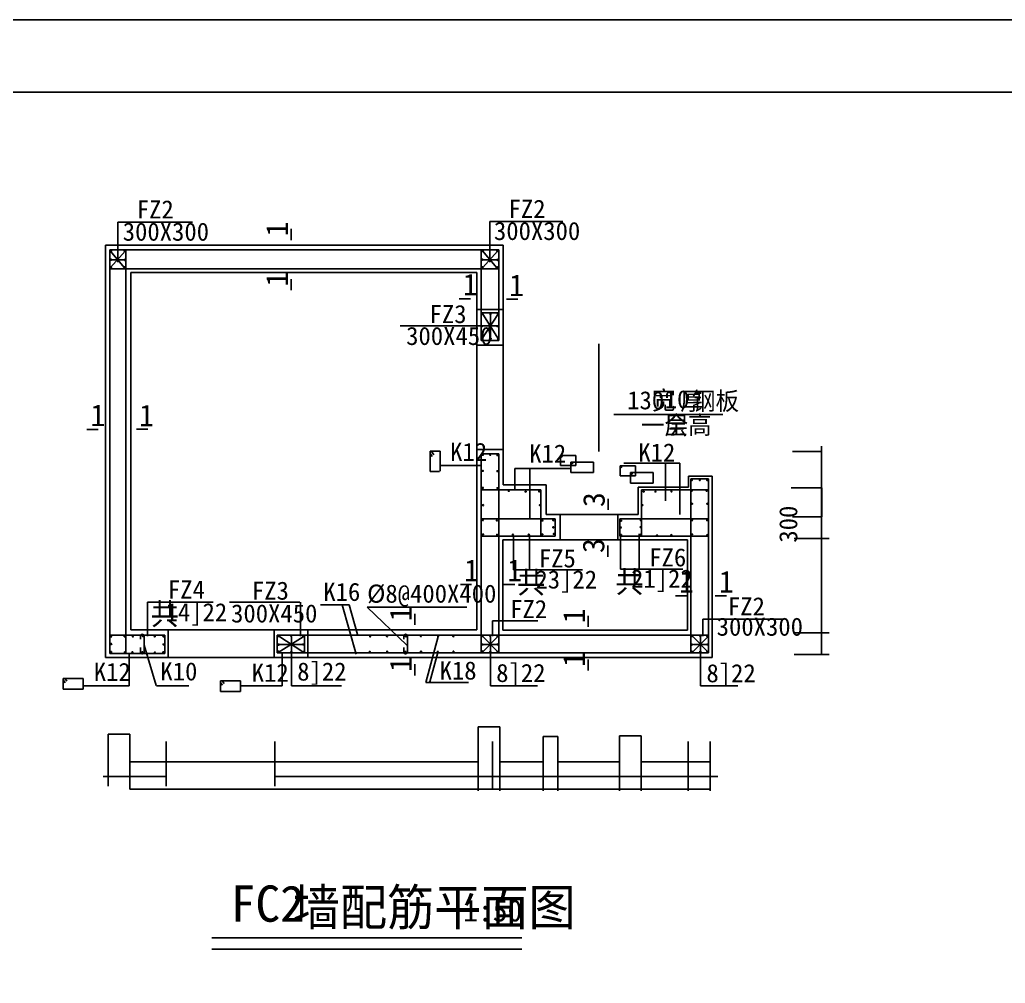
# Model space of a CAD drawing. Header units: metres. Extents: x 19583 to 79318, y 151850 to 193850.
# Drawn here: x 47227 to 60819, y 180568 to 193850 of the extents above; entities that cross this region are included whole.
import ezdxf

# ---------------------------------------------------------------- set-up
doc = ezdxf.new("R2010")
doc.units = ezdxf.units.M
for name, color, linetype in [('3', 2, 'Continuous'), ('6', 6, 'Continuous'), ('PDIM', 3, 'Continuous'), ('STEEL', 6, 'Continuous')]:
    doc.layers.add(name, color=color, linetype=linetype)
doc.dimstyles.get("Standard").update_dxf_attribs({"dimtxt": 2.5, "dimasz": 2.5, "dimexe": 1.25, "dimexo": 0.625, "dimtad": 1, "dimcen": 2.5, "dimazin": 3, "dimtfac": 1, "dimtmove": 0, "dimatfit": 3})

# ---------------------------------------------------------------- blocks, each defined once
blk = doc.blocks.new('*D10')
for p, q in [((55212.68, 189384.06), (55212.68, 188641.36)), ((55212.43, 188641.36), (55212.18, 188641.36)), ((55212.68, 187898.66), (55212.68, 188641.36)), ((55212.68, 188641.36), (55212.68, 188641.36)), ((55212.93, 188641.36), (55213.18, 188641.36))]:
    blk.add_line(p, q)
at = {"layer": 'Defpoints'}
for p in [(55212.68, 189384.06), (55212.68, 188641.36), (55212.68, 187898.66)]:
    blk.add_point(p, dxfattribs=at)
at = {"layer": 'PDIM', "insert": (55212.68, 188642.485), "char_height": 1, "attachment_point": 5}
blk.add_mtext('1500', dxfattribs=at)
blk = doc.blocks.new('*D11')
for p, q in [((53747.29, 183900.15), (53747.29, 183242.15)), ((56747.29, 183900.15), (56747.29, 183242.15)), ((55245.29, 183242.15), (53747.04, 183242.15)), ((56747.54, 183242.15), (55249.29, 183242.15))]:
    blk.add_line(p, q)
at = {"layer": 'Defpoints'}
for p in [(53747.29, 183900.15), (56747.29, 183900.15), (56747.29, 183242.15)]:
    blk.add_point(p, dxfattribs=at)
at = {"layer": 'PDIM', "insert": (55247.29, 183242.15), "char_height": 1, "attachment_point": 5}
blk.add_mtext('3000', dxfattribs=at)
blk = doc.blocks.new('*D12')
for p, q in [((54647.29, 183417.05), (54647.29, 183622.05)), ((54647.54, 183622.05), (55070.79, 183622.05)), ((55073.79, 183622.05), (55497.04, 183622.05)), ((55497.29, 183417.05), (55497.29, 183622.05))]:
    blk.add_line(p, q)
at = {"layer": 'Defpoints'}
for p in [(54647.29, 183622.05), (54647.29, 183417.05), (55497.29, 183417.05)]:
    blk.add_point(p, dxfattribs=at)
at = {"layer": 'PDIM', "insert": (55072.29, 183622.05), "char_height": 1, "attachment_point": 5}
blk.add_mtext('850', dxfattribs=at)
blk = doc.blocks.new('*D14')
for p, q in [((48447.29, 183417.05), (48447.29, 184001.7)), ((48447.54, 184001.7), (48595.79, 184001.7)), ((48598.79, 184001.7), (48747.04, 184001.7)), ((48747.29, 183417.05), (48747.29, 184001.7))]:
    blk.add_line(p, q)
at = {"layer": 'Defpoints'}
for p in [(48447.29, 184001.7), (48447.29, 183417.05), (48747.29, 183417.05)]:
    blk.add_point(p, dxfattribs=at)
at = {"layer": 'PDIM', "insert": (48597.29, 184001.7), "char_height": 1, "attachment_point": 5}
blk.add_mtext('300', dxfattribs=at)
blk = doc.blocks.new('*D19')
for p, q in [((50747.29, 183417.05), (50747.29, 183622.05)), ((50747.54, 183622.05), (52145.29, 183622.05)), ((52149.29, 183622.05), (53547.04, 183622.05)), ((53547.29, 183417.05), (53547.29, 183622.05))]:
    blk.add_line(p, q)
at = {"layer": 'Defpoints'}
for p in [(50747.29, 183622.05), (50747.29, 183417.05), (53547.29, 183417.05)]:
    blk.add_point(p, dxfattribs=at)
at = {"layer": 'PDIM', "insert": (52147.29, 183622.05), "char_height": 1, "attachment_point": 5}
blk.add_mtext('2800', dxfattribs=at)
blk = doc.blocks.new('*D20')
for p, q in [((48747.29, 183900.15), (48747.29, 183242.15)), ((53747.29, 183900.15), (53747.29, 183242.15)), ((51245.29, 183242.15), (48747.04, 183242.15)), ((53747.54, 183242.15), (51249.29, 183242.15))]:
    blk.add_line(p, q)
at = {"layer": 'Defpoints'}
for p in [(48747.29, 183900.15), (53747.29, 183900.15), (53747.29, 183242.15)]:
    blk.add_point(p, dxfattribs=at)
at = {"layer": 'PDIM', "insert": (51247.29, 183242.15), "char_height": 1, "attachment_point": 5}
blk.add_mtext('5000', dxfattribs=at)
blk = doc.blocks.new('*D23')
for p, q in [((49247.29, 183417.05), (49247.29, 183622.05)), ((49247.54, 183622.05), (49995.29, 183622.05)), ((49999.29, 183622.05), (50747.04, 183622.05)), ((50747.29, 183417.05), (50747.29, 183622.05))]:
    blk.add_line(p, q)
at = {"layer": 'Defpoints'}
for p in [(49247.29, 183622.05), (49247.29, 183417.05), (50747.29, 183417.05)]:
    blk.add_point(p, dxfattribs=at)
at = {"layer": 'PDIM', "insert": (49997.29, 183622.05), "char_height": 1, "attachment_point": 5}
blk.add_mtext('1500', dxfattribs=at)
blk = doc.blocks.new('*D24')
for p, q in [((48747.29, 183417.05), (48747.29, 183622.05)), ((48747.54, 183622.05), (48995.79, 183622.05)), ((48998.79, 183622.05), (49247.04, 183622.05)), ((49247.29, 183417.05), (49247.29, 183622.05))]:
    blk.add_line(p, q)
at = {"layer": 'Defpoints'}
for p in [(48747.29, 183622.05), (48747.29, 183417.05), (49247.29, 183417.05)]:
    blk.add_point(p, dxfattribs=at)
at = {"layer": 'PDIM', "insert": (48997.29, 183622.05), "char_height": 1, "attachment_point": 5}
blk.add_mtext('500', dxfattribs=at)
blk = doc.blocks.new('*D25')
for p, q in [((53547.29, 183417.05), (53547.29, 184104.2)), ((53547.54, 184104.2), (53695.79, 184104.2)), ((53698.79, 184104.2), (53847.04, 184104.2)), ((53847.29, 183417.05), (53847.29, 184104.2))]:
    blk.add_line(p, q)
at = {"layer": 'Defpoints'}
for p in [(53547.29, 184104.2), (53547.29, 183417.05), (53847.29, 183417.05)]:
    blk.add_point(p, dxfattribs=at)
at = {"layer": 'PDIM', "insert": (53697.29, 184104.2), "char_height": 1, "attachment_point": 5}
blk.add_mtext('300', dxfattribs=at)
blk = doc.blocks.new('*D26')
for p, q in [((54447.29, 183417.05), (54447.29, 183970.6)), ((54447.54, 183970.6), (54545.79, 183970.6)), ((54548.79, 183970.6), (54647.04, 183970.6)), ((54647.29, 183417.05), (54647.29, 183970.6))]:
    blk.add_line(p, q)
at = {"layer": 'Defpoints'}
for p in [(54447.29, 183970.6), (54447.29, 183417.05), (54647.29, 183417.05)]:
    blk.add_point(p, dxfattribs=at)
at = {"layer": 'PDIM', "insert": (54547.29, 183970.6), "char_height": 1, "attachment_point": 5}
blk.add_mtext('200', dxfattribs=at)
blk = doc.blocks.new('*D27')
for p, q in [((53847.29, 183417.05), (53847.29, 183622.05)), ((53847.54, 183622.05), (54145.79, 183622.05)), ((54148.79, 183622.05), (54447.04, 183622.05)), ((54447.29, 183417.05), (54447.29, 183622.05))]:
    blk.add_line(p, q)
at = {"layer": 'Defpoints'}
for p in [(53847.29, 183622.05), (53847.29, 183417.05), (54447.29, 183417.05)]:
    blk.add_point(p, dxfattribs=at)
at = {"layer": 'PDIM', "insert": (54147.29, 183622.05), "char_height": 1, "attachment_point": 5}
blk.add_mtext('600', dxfattribs=at)
blk = doc.blocks.new('*D29')
for p, q in [((58284.7, 187899.11), (58284.7, 187676.8)), ((58284.45, 187676.8), (58284.2, 187676.8)), ((58284.7, 187399.11), (58284.7, 187676.8)), ((58284.7, 187676.8), (58284.7, 187676.8)), ((58284.95, 187676.8), (58285.2, 187676.8))]:
    blk.add_line(p, q)
at = {"layer": 'Defpoints'}
for p in [(58284.7, 187899.11), (58284.7, 187676.8), (58284.7, 187399.11)]:
    blk.add_point(p, dxfattribs=at)
at = {"layer": 'PDIM', "insert": (58284.7, 187677.925), "char_height": 1, "attachment_point": 5}
blk.add_mtext('0', dxfattribs=at)
blk = doc.blocks.new('*D32')
for p, q in [((55497.29, 183417.05), (55497.29, 183980.1)), ((55497.54, 183980.1), (55645.79, 183980.1)), ((55648.79, 183980.1), (55797.04, 183980.1)), ((55797.29, 183417.05), (55797.29, 183980.1))]:
    blk.add_line(p, q)
at = {"layer": 'Defpoints'}
for p in [(55497.29, 183980.1), (55497.29, 183417.05), (55797.29, 183417.05)]:
    blk.add_point(p, dxfattribs=at)
at = {"layer": 'PDIM', "insert": (55647.29, 183980.1), "char_height": 1, "attachment_point": 5}
blk.add_mtext('300', dxfattribs=at)
blk = doc.blocks.new('*D33')
for p, q in [((55797.29, 183417.05), (55797.29, 183622.05)), ((55797.54, 183622.05), (56120.79, 183622.05)), ((56123.79, 183622.05), (56447.04, 183622.05)), ((56447.29, 183417.05), (56447.29, 183622.05))]:
    blk.add_line(p, q)
at = {"layer": 'Defpoints'}
for p in [(55797.29, 183622.05), (55797.29, 183417.05), (56447.29, 183417.05)]:
    blk.add_point(p, dxfattribs=at)
at = {"layer": 'PDIM', "insert": (56122.29, 183622.05), "char_height": 1, "attachment_point": 5}
blk.add_mtext('650', dxfattribs=at)
blk = doc.blocks.new('*D34')
for p, q in [((56447.29, 183417.05), (56447.29, 183622.05)), ((56447.54, 183622.05), (56595.79, 183622.05)), ((56598.79, 183622.05), (56747.04, 183622.05)), ((56747.29, 183417.05), (56747.29, 183622.05))]:
    blk.add_line(p, q)
at = {"layer": 'Defpoints'}
for p in [(56447.29, 183622.05), (56447.29, 183417.05), (56747.29, 183417.05)]:
    blk.add_point(p, dxfattribs=at)
at = {"layer": 'PDIM', "insert": (56597.29, 183622.05), "char_height": 1, "attachment_point": 5}
blk.add_mtext('300', dxfattribs=at)
blk = doc.blocks.new('*D35')
for p, q in [((58287.5, 187399.11), (58287.5, 187199.11)), ((58287.25, 187199.11), (58287, 187199.11)), ((58287.5, 186999.11), (58287.5, 187199.11)), ((58287.5, 187199.11), (58287.5, 187199.11)), ((58287.75, 187199.11), (58288, 187199.11))]:
    blk.add_line(p, q)
at = {"layer": 'Defpoints'}
for p in [(58287.5, 187399.11), (58287.5, 187199.11), (58287.5, 186999.11)]:
    blk.add_point(p, dxfattribs=at)
at = {"layer": 'PDIM', "insert": (58287.5, 187200.235), "char_height": 1, "attachment_point": 5}
blk.add_mtext('0', dxfattribs=at)
blk = doc.blocks.new('*D36')
for p, q in [((58283.91, 185399.11), (58283.91, 185099.11)), ((58283.66, 185099.11), (58283.41, 185099.11)), ((58283.91, 185099.11), (58283.91, 185099.11)), ((58283.91, 185099.11), (58283.91, 185099.11)), ((58284.16, 185099.11), (58284.41, 185099.11))]:
    blk.add_line(p, q)
at = {"layer": 'Defpoints'}
for p in [(58283.91, 185399.11), (58283.91, 185099.11), (58283.91, 185099.11)]:
    blk.add_point(p, dxfattribs=at)
at = {"layer": 'PDIM', "insert": (58283.91, 185100.235), "char_height": 1, "attachment_point": 5}
blk.add_mtext('0', dxfattribs=at)
blk = doc.blocks.new('*D37')
for p, q in [((58283.91, 186699.11), (58283.91, 186049.11)), ((58283.66, 186049.11), (58283.41, 186049.11)), ((58283.91, 185399.11), (58283.91, 186049.11)), ((58283.91, 186049.11), (58283.91, 186049.11)), ((58284.16, 186049.11), (58284.41, 186049.11))]:
    blk.add_line(p, q)
at = {"layer": 'Defpoints'}
for p in [(58283.91, 186699.11), (58283.91, 186049.11), (58283.91, 185399.11)]:
    blk.add_point(p, dxfattribs=at)
at = {"layer": 'PDIM', "insert": (58283.91, 186050.235), "char_height": 1, "attachment_point": 5}
blk.add_mtext('0', dxfattribs=at)

msp = doc.modelspace()

# ---------------------------------------------------------------- linework, layer by layer
for p, q in [((48408.74, 190744.09), (48408.74, 185058.36)), ((53892.94, 190744.09), (48408.74, 190744.09)), ((53892.94, 187439.41), (53892.94, 190744.09)), ((48468.74, 190678.9), (48468.74, 185115.16)), ((48692.54, 185106.86), (48692.54, 190678.9)), ((53592.74, 190678.9), (53592.74, 189428.3)), ((53832.74, 189428.3), (53832.74, 190678.9)), ((48759.04, 185438.86), (48759.04, 190363.59)), ((48759.04, 190363.59), (53532.44, 190363.59)), ((53532.44, 190363.59), (53532.44, 185438.86)), ((53592.74, 187866.19), (53592.74, 185122.26)), ((53832.74, 185122.26), (53832.74, 187866.19)), ((54485.66, 187439.41), (53892.94, 187439.41)), ((56724.41, 185122.26), (56724.41, 187520.19)), ((54415.36, 187369.11), (53592.74, 187369.11)), ((54485.66, 187029.31), (55753.93, 187029.31)), ((54680.23, 187029.31), (54680.23, 186679.01)), ((53592.74, 186969.11), (54609.93, 186969.11)), ((55505.26, 186969.11), (56724.41, 186969.11)), ((58283.91, 186799.11), (58283.91, 186619.11)), ((54609.93, 186729.11), (53592.74, 186729.11)), ((56435.75, 186679.01), (53891.94, 186679.01)), ((53891.94, 185433.86), (53891.94, 186679.01)), ((56724.41, 186729.11), (55505.26, 186729.11)), ((53532.44, 185438.86), (48759.04, 185438.86)), ((49273.28, 185438.86), (49273.28, 185058.36)), ((56435.75, 185433.86), (53891.94, 185433.86)), ((48408.74, 185058.36), (56777.84, 185058.36)), ((53547.29, 183219.55), (53547.29, 183900.15)), ((53847.29, 183219.55), (53847.29, 183900.15)), ((54447.29, 183219.55), (54447.29, 183900.15)), ((54647.29, 183219.55), (54647.29, 183900.15)), ((55497.29, 183219.55), (55497.29, 183900.15)), ((55797.29, 183219.55), (55797.29, 183900.15)), ((56447.29, 183219.55), (56447.29, 183900.15)), ((56747.29, 183219.55), (56747.29, 183900.15)), ((53547.29, 183417.05), (56856.39, 183417.05)), ((49878.62, 181193.15), (54151.61, 181193.15)), ((49878.62, 181036.34), (54151.61, 181036.34))]:
    msp.add_line(p, q)
for points in [[(19582.8, 151849.5), (19582.8, 193849.5), (78982.8, 193849.5), (78982.8, 151849.5)], [(22082.8, 152849.5), (77982.8, 152849.5), (77982.8, 192849.5), (22082.8, 192849.5)]]:
    msp.add_lwpolyline(points, close=True)
for points in [[(48489.47, 190668.71, 1), (48483.48, 190654.95, 1)], [(48678.94, 190667.95, 1), (48672.96, 190654.19, 1)], [(53613.77, 190668.71, 1), (53607.78, 190654.95, 1)], [(53817.64, 190667.95, 1), (53811.66, 190654.19, 1)], [(48486.87, 190444.18, 1), (48480.89, 190430.43, 1)], [(48489.47, 190550.1, 1), (48483.48, 190536.35, 1)], [(48678.55, 190442.52, 1), (48672.57, 190428.77, 1)], [(48680.15, 190546.75, 1), (48674.16, 190532.99, 1)], [(53611.17, 190444.18, 1), (53605.19, 190430.43, 1)], [(53613.77, 190550.1, 1), (53607.78, 190536.35, 1)], [(53817.25, 190442.52, 1), (53811.27, 190428.77, 1)], [(53818.85, 190546.75, 1), (53812.86, 190532.99, 1)], [(53605.51, 189800.24, 1), (53605.51, 189785.24, 1)], [(53718.87, 189798.81, 1), (53718.87, 189783.81, 1)], [(53820.9, 189799.92, 1), (53820.9, 189784.92, 1)], [(53604.42, 189634.16, 1), (53604.42, 189619.16, 1)], [(53814.77, 189632.87, 1), (53814.77, 189617.87, 1)], [(53599.78, 189454.2, 1), (53599.78, 189439.2, 1)], [(53721.85, 189461.31, 1), (53721.85, 189446.31, 1)], [(53824.48, 189458.29, 1), (53824.48, 189443.29, 1)], [(53620.76, 187851.26, 1), (53605.76, 187851.26, 1)], [(53723.71, 187851.26, 1), (53708.71, 187851.26, 1)], [(53823.2, 187847.35, 1), (53808.2, 187847.35, 1)], [(53620.76, 187630.44, 1), (53605.76, 187630.44, 1)], [(53823.2, 187626.53, 1), (53808.2, 187626.53, 1)], [(56502.62, 187503.31, 1), (56487.62, 187503.31, 1)], [(56612.86, 187504.52, 1), (56597.86, 187504.52, 1)], [(56715.99, 187503.03, 1), (56700.99, 187503.03, 1)], [(53620.76, 187397.52, 1), (53605.76, 187397.52, 1)], [(53823.2, 187393.61, 1), (53808.2, 187393.61, 1)], [(53980.68, 187354.87, 1), (53965.68, 187354.87, 1)], [(54212.16, 187345.55, 1), (54197.16, 187345.55, 1)], [(54399, 187348.24, 1), (54384, 187348.24, 1)], [(55839.13, 187346.47, 1), (55824.13, 187346.47, 1)], [(56003.33, 187345.55, 1), (55988.33, 187345.55, 1)], [(56223.81, 187348.24, 1), (56208.81, 187348.24, 1)], [(56502.63, 187358.18, 1), (56487.63, 187358.18, 1)], [(56708.03, 187358.18, 1), (56693.03, 187358.18, 1)], [(53623.2, 187158.94, 1), (53608.2, 187158.94, 1)], [(54409.02, 187158.7, 1), (54394.02, 187158.7, 1)], [(55822.05, 187159.13, 1), (55807.05, 187159.13, 1)], [(56506.62, 187177.5, 1), (56491.62, 187177.5, 1)], [(56717.22, 187177.5, 1), (56702.22, 187177.5, 1)], [(53622.96, 186951.57, 1), (53607.96, 186951.57, 1)], [(53815.62, 186946.69, 1), (53800.62, 186946.69, 1)], [(54444.23, 186946.69, 1), (54429.23, 186946.69, 1)], [(54593.62, 186951.33, 1), (54578.62, 186951.33, 1)], [(55527.75, 186945.2, 1), (55512.75, 186945.2, 1)], [(55800.59, 186951.33, 1), (55785.59, 186951.33, 1)], [(56508.76, 186951.07, 1), (56493.76, 186951.07, 1)], [(56714.09, 186950.65, 1), (56699.09, 186950.65, 1)], [(53623.45, 186754.46, 1), (53608.45, 186754.46, 1)], [(53817.58, 186749.33, 1), (53802.58, 186749.33, 1)], [(54036.16, 186752.02, 1), (54021.16, 186752.02, 1)], [(54254.5, 186752.02, 1), (54239.5, 186752.02, 1)], [(54441.79, 186754.95, 1), (54426.79, 186754.95, 1)], [(54593.62, 186852.89, 1), (54578.62, 186852.89, 1)], [(54601.2, 186762.03, 1), (54586.2, 186762.03, 1)], [(55524.68, 186849.83, 1), (55509.68, 186849.83, 1)], [(55527.88, 186747.53, 1), (55512.88, 186747.53, 1)], [(55792.84, 186749.78, 1), (55777.84, 186749.78, 1)], [(55797.53, 186855.96, 1), (55782.53, 186855.96, 1)], [(56505.8, 186754.99, 1), (56490.8, 186754.99, 1)], [(56022.77, 186740.6, 1), (56007.77, 186740.6, 1)], [(56220.59, 186745.71, 1), (56205.59, 186745.71, 1)], [(56717.22, 186745.71, 1), (56702.22, 186745.71, 1)], [(48496.57, 185348.24, 1), (48481.57, 185348.24, 1)], [(48681.66, 185348.91, 1), (48666.66, 185348.91, 1)], [(48796.18, 185347.96, 1), (48781.18, 185347.96, 1)], [(48933.94, 185351.6, 1), (48918.94, 185351.6, 1)], [(49097.05, 185351.11, 1), (49082.05, 185351.11, 1)], [(49217.77, 185350.26, 1), (49202.77, 185350.26, 1)], [(50799.37, 185352.69, 1), (50784.37, 185352.69, 1)], [(50979.33, 185353.56, 1), (50964.33, 185353.56, 1)], [(51145.4, 185352.46, 1), (51130.4, 185352.46, 1)], [(52067.67, 185349.52, 1), (52052.67, 185349.52, 1)], [(52299.38, 185351.95, 1), (52284.38, 185351.95, 1)], [(52560.43, 185349.52, 1), (52545.43, 185349.52, 1)], [(52767.74, 185351.95, 1), (52752.74, 185351.95, 1)], [(53006.84, 185349.52, 1), (52991.84, 185349.52, 1)], [(53214.16, 185351.95, 1), (53199.16, 185351.95, 1)], [(53614.21, 185354.65, 1), (53599.21, 185354.65, 1)], [(53723.48, 185353.72, 1), (53708.48, 185353.72, 1)], [(53824.31, 185352.63, 1), (53809.31, 185352.63, 1)], [(56503.82, 185352.25, 1), (56488.82, 185352.25, 1)], [(56620.58, 185353.72, 1), (56605.58, 185353.72, 1)], [(56716.62, 185351.43, 1), (56701.62, 185351.43, 1)], [(48495.09, 185135.04, 1), (48480.09, 185135.04, 1)], [(48495.41, 185245.4, 1), (48480.41, 185245.4, 1)], [(48686.51, 185129.39, 1), (48671.51, 185129.39, 1)], [(48788.54, 185129.39, 1), (48773.54, 185129.39, 1)], [(48926.31, 185129.39, 1), (48911.31, 185129.39, 1)], [(49098.9, 185128.9, 1), (49083.9, 185128.9, 1)], [(49215.2, 185131, 1), (49200.2, 185131, 1)], [(49216.34, 185239.11, 1), (49201.34, 185239.11, 1)], [(50803.46, 185140.09, 1), (50788.46, 185140.09, 1)], [(50806.48, 185236.12, 1), (50791.48, 185236.12, 1)], [(50980.08, 185135.5, 1), (50965.08, 185135.5, 1)], [(51143.98, 185239.11, 1), (51128.98, 185239.11, 1)], [(51147.13, 185135.5, 1), (51132.13, 185135.5, 1)], [(52061.99, 185138.19, 1), (52046.99, 185138.19, 1)], [(52301.02, 185140.08, 1), (52286.02, 185140.08, 1)], [(52554.75, 185138.19, 1), (52539.75, 185138.19, 1)], [(52769.39, 185140.08, 1), (52754.39, 185140.08, 1)], [(53001.16, 185138.19, 1), (52986.16, 185138.19, 1)], [(53215.8, 185140.18, 1), (53200.8, 185140.18, 1)], [(53614.5, 185141.06, 1), (53599.5, 185141.06, 1)], [(53617.53, 185236.29, 1), (53602.53, 185236.29, 1)], [(53724.23, 185136.46, 1), (53709.23, 185136.46, 1)], [(53824.84, 185137.66, 1), (53809.84, 185137.66, 1)], [(53826.59, 185239.27, 1), (53811.59, 185239.27, 1)], [(56504.31, 185139.76, 1), (56489.31, 185139.76, 1)], [(56506.13, 185236.29, 1), (56491.13, 185236.29, 1)], [(56621.33, 185138.76, 1), (56606.33, 185138.76, 1)], [(56715.94, 185137.56, 1), (56700.94, 185137.56, 1)], [(56716.39, 185238.07, 1), (56701.39, 185238.07, 1)]]:
    msp.add_lwpolyline(points, format="xyb", close=True)
at = {"layer": '3'}
for p, q in [((48578.46, 191060.28), (49609.35, 191060.28)), ((48578.46, 190506.81), (48578.46, 191060.28)), ((53712.36, 191069.98), (54718.95, 191069.98)), ((53712.36, 190506.81), (53712.36, 191069.98)), ((50972.34, 190966.49), (50972.34, 190812.43)), ((48476.13, 190661.99), (48673.03, 190430.29)), ((48478.94, 190432.69), (48683.22, 190657.69)), ((53610.03, 190661.99), (53806.93, 190430.29)), ((53612.84, 190432.69), (53817.12, 190657.69)), ((48477.03, 190541.89), (48681.53, 190541.89)), ((53610.93, 190541.89), (53815.43, 190541.89)), ((50972.34, 190274.36), (50972.34, 190120.3)), ((53443.38, 190003.52), (53289.32, 190003.52)), ((54096.4, 189998.28), (53942.33, 189998.28)), ((53597.19, 189443.31), (53831.19, 189800.84)), ((53615.66, 189790.56), (53831.19, 189447.42)), ((53718.3, 189463.86), (53720.35, 189796.73)), ((52472.64, 189632.22), (53832.74, 189632.22)), ((56923.32, 188409.18), (55421.25, 188409.18)), ((48306.88, 188201.22), (48152.82, 188201.22)), ((48992.2, 188203.78), (48838.13, 188203.78)), ((52888.04, 187871), (52914.9, 187830.76)), ((52888.86, 187620.22), (52888.86, 187900.38)), ((52888.86, 187900.38), (53025.29, 187900.38)), ((52910.73, 187893.75), (52937.59, 187853.51)), ((53025.29, 187900.38), (53025.29, 187627.79)), ((54684.45, 187843.3), (54684.45, 187707.01)), ((54896.67, 187843.3), (54684.45, 187843.3)), ((54693.97, 187841.92), (54707.08, 187820.63)), ((54896.67, 187707.01), (54896.67, 187843.3)), ((53031.5, 187707.01), (53593.01, 187707.01)), ((54684.45, 187707.01), (54896.67, 187707.01)), ((54685.77, 187833.73), (54698.89, 187812.45)), ((54828.46, 187752.44), (54828.46, 187608.57)), ((55139.22, 187752.44), (54828.46, 187752.44)), ((54830.03, 187740.4), (54843.14, 187719.11)), ((54839.86, 187748.59), (54852.98, 187727.3)), ((55139.22, 187608.57), (55139.22, 187752.44)), ((55560.61, 187735.07), (56328.68, 187735.07)), ((56132.44, 187218.25), (56132.44, 187735.07)), ((56328.68, 187030.07), (56328.68, 187735.07)), ((53017.71, 187620.22), (52888.86, 187620.22)), ((54055.35, 187661.57), (54828.46, 187661.57)), ((54055.35, 187373.85), (54055.35, 187661.57)), ((54260, 186964.97), (54260, 187661.57)), ((54828.46, 187608.57), (55139.22, 187608.57)), ((55720.78, 187698.4), (55508.56, 187698.4)), ((55508.56, 187698.4), (55508.56, 187562.1)), ((55509.88, 187688.83), (55522.99, 187667.55)), ((55518.07, 187697.02), (55531.19, 187675.73)), ((55963.32, 187607.53), (55652.57, 187607.53)), ((55652.57, 187607.53), (55652.57, 187463.67)), ((55654.13, 187595.5), (55667.25, 187574.21)), ((55663.97, 187603.68), (55677.08, 187582.4)), ((55720.78, 187562.1), (55720.78, 187698.4)), ((55963.32, 187463.67), (55963.32, 187607.53)), ((55508.56, 187562.1), (55720.78, 187562.1)), ((55652.57, 187463.67), (55963.32, 187463.67)), ((55341.41, 187247.44), (55341.41, 187093.38)), ((55771.66, 186761.66), (55771.66, 186279.11)), ((54036.26, 186732.22), (54036.26, 186264.81)), ((54255.6, 186747.36), (54255.6, 186264.81)), ((55514.52, 186746.52), (55514.52, 186276.61)), ((55335.61, 186601.84), (55335.61, 186447.78)), ((54036.26, 186264.81), (54990.36, 186264.81)), ((55514.52, 186276.61), (56371.43, 186276.61)), ((53458.6, 186063.32), (53304.53, 186063.32)), ((54054.9, 186063.32), (53900.84, 186063.32)), ((48989.35, 185823.07), (49896.92, 185823.07)), ((48989.35, 185354.62), (48989.35, 185823.07)), ((50121.3, 185819.87), (51092.01, 185819.87)), ((51097.8, 185354.46), (51097.8, 185819.87)), ((56423.93, 185906.42), (56269.87, 185906.42)), ((56973.63, 185906.42), (56819.57, 185906.42)), ((51769.49, 185783.47), (51373.75, 185783.47)), ((51869.11, 185106.86), (51675.8, 185783.47)), ((51885.35, 185377.93), (51769.49, 185783.47)), ((52019.69, 185754.05), (53392.38, 185754.05)), ((52019.69, 185754.05), (52567.21, 185228.43)), ((52677.64, 185661.09), (52677.64, 185507.03)), ((53749.2, 185565.93), (54371.82, 185565.93)), ((53749.2, 185354.62), (53749.2, 185565.93)), ((55068.03, 185634.87), (55068.03, 185480.81)), ((56646.31, 185586.63), (57771.22, 185586.63)), ((56646.31, 185354.62), (56646.31, 185586.63)), ((50788.48, 185360.78), (51146, 185126.78)), ((51135.73, 185342.31), (50792.58, 185126.78)), ((50973.4, 185346.42), (50973.4, 184669.56)), ((52998.25, 185346.04), (52829.08, 184713.4)), ((53599.52, 185360.95), (53828.61, 185126.95)), ((53818.34, 185342.48), (53603.63, 185126.95)), ((53717.56, 185346.58), (53717.56, 184669.63)), ((56496.63, 185360.95), (56725.72, 185126.95)), ((56715.44, 185342.48), (56500.74, 185126.95)), ((56614.66, 185346.58), (56614.66, 184669.63)), ((48941.33, 185226.89), (49107.23, 184672.39)), ((50809.02, 185239.68), (51141.89, 185237.62)), ((52993, 185126.36), (52884.79, 184721.7)), ((53620.07, 185239.84), (53824.5, 185237.79)), ((56517.17, 185239.84), (56721.61, 185237.79)), ((48737.29, 185108.47), (48737.29, 184669.57)), ((50848.18, 185108.47), (50848.18, 184669.57)), ((55068.03, 185032.36), (55068.03, 184878.3)), ((52677.64, 184964.86), (52677.64, 184810.8)), ((48102.04, 184770.59), (47824.41, 184770.59)), ((47824.41, 184770.59), (47824.41, 184622.67)), ((47826.03, 184749.83), (47852.89, 184709.58)), ((47848.72, 184772.58), (47875.58, 184732.34)), ((48102.04, 184622.67), (48102.04, 184770.59)), ((50272.96, 184736.99), (49995.33, 184736.99)), ((49995.33, 184736.99), (49995.33, 184589.06)), ((49996.94, 184716.22), (50023.8, 184675.98)), ((50019.64, 184738.98), (50046.49, 184698.74)), ((50272.96, 184589.06), (50272.96, 184736.99)), ((47824.41, 184622.67), (48102.04, 184622.67)), ((48737.29, 184669.57), (48100.27, 184669.57)), ((49114.57, 184669.28), (49561.23, 184669.28)), ((49995.33, 184589.06), (50272.96, 184589.06)), ((50848.18, 184669.57), (50279.76, 184669.57)), ((50973.4, 184669.56), (51666.47, 184669.56)), ((53415.86, 184713.4), (52829.08, 184713.4)), ((53717.56, 184669.63), (54367.42, 184669.63)), ((56614.66, 184669.63), (57128.92, 184669.63))]:
    msp.add_line(p, q, dxfattribs=at)
at = {"layer": '6'}
for p, q in [((48468.74, 190678.9), (53832.74, 190678.9)), ((48468.74, 190416.1), (53832.74, 190416.1)), ((53592.74, 189809.9), (53832.74, 189809.9)), ((48468.74, 185366.66), (49227.43, 185366.66)), ((49227.43, 185366.66), (49227.43, 185115.16)), ((50776.99, 185368.36), (56724.41, 185368.36)), ((50776.99, 185368.36), (50776.99, 185122.26)), ((51155.07, 185368.36), (51155.07, 185122.26)), ((49227.43, 185115.16), (48468.74, 185115.16)), ((56724.41, 185122.26), (50776.99, 185122.26))]:
    msp.add_line(p, q, dxfattribs=at)
at = {"layer": 'PDIM'}
for p, q in [((53532.44, 189855.75), (53892.94, 189855.75)), ((53532.44, 189362.96), (53892.94, 189362.96)), ((53592.74, 189428.3), (53832.74, 189428.3)), ((53532.44, 187926.39), (53892.94, 187926.39)), ((53592.74, 187866.19), (53832.74, 187866.19)), ((58287.5, 187899.11), (57883.9, 187899.11)), ((58283.91, 186699.11), (58283.91, 187972.6)), ((54485.66, 187439.41), (54485.66, 187029.31)), ((56450.25, 187558.59), (56777.84, 187558.59)), ((56450.25, 187558.59), (56450.25, 187407.51)), ((56480.25, 187520.19), (56724.41, 187520.19)), ((56480.25, 187520.19), (56480.25, 185122.26)), ((56777.84, 187558.59), (56777.84, 185058.36)), ((54415.36, 187369.11), (54415.36, 186729.11)), ((55753.93, 187407.51), (56450.25, 187407.51)), ((55753.93, 187407.51), (55753.93, 187029.31)), ((55802.03, 187369.11), (56724.41, 187369.11)), ((55802.03, 187369.11), (55802.03, 186729.11)), ((58287.5, 187399.11), (57863.9, 187399.11)), ((55475.26, 187029.31), (55475.26, 186679.01)), ((54609.93, 186969.11), (54609.93, 186729.11)), ((55505.26, 186969.11), (55505.26, 186729.11)), ((58287.5, 186999.11), (57883.9, 186999.11)), ((56435.75, 186679.01), (56435.75, 185433.86)), ((57908.52, 186699.11), (58390.72, 186699.11)), ((58283.91, 186699.11), (58283.91, 185099.11)), ((50736.5, 185438.86), (50736.5, 185058.36)), ((51198.51, 185438.86), (51198.51, 185058.36)), ((57908.52, 185399.11), (58390.72, 185399.11)), ((57908.52, 185099.11), (58390.72, 185099.11)), ((48447.29, 183286.39), (48447.29, 183900.15)), ((49247.29, 183286.39), (49247.29, 183900.15)), ((50747.29, 183286.39), (50747.29, 183900.15)), ((48747.29, 183417.05), (48377.04, 183417.05)), ((49247.29, 183417.05), (48747.29, 183417.05)), ((50747.29, 183417.05), (53547.29, 183417.05))]:
    msp.add_line(p, q, dxfattribs=at)
at = {"layer": 'STEEL'}
for points in [[(48892.9, 185196.76), (48892.9, 185132.36, 1), (48941.56, 185132.36), (48941.56, 185354.52, 1), (48892.9, 185354.52), (48892.9, 185310.21)], [(52524.24, 185196.76), (52524.24, 185132.36, 1), (52572.9, 185132.36), (52572.9, 185354.52, 1), (52524.24, 185354.52), (52524.24, 185310.21)]]:
    msp.add_lwpolyline(points, format="xyb", dxfattribs=at)

# ---------------------------------------------------------------- texts
msp.add_text('300', height=250, rotation=90).set_placement((57950.71, 186641.42))
for s, height, p in [('FC2', 500, (50137.82, 181416.57)), ('墙配筋平面图', 500, (50993.67, 181366.67)), ('1:50', 300, (53342.46, 181420.28))]:
    msp.add_text(s, height=height).set_placement(p)
at = {"layer": '3'}
for s, height, p in [('FZ2', 250, (48841.11, 191110.45)), ('FZ2', 250, (53968.81, 191118.35)), ('300X300', 250, (48647.64, 190803.04)), ('300X300', 250, (53767.24, 190812.84)), ('FZ3', 250, (52879.32, 189667.95)), ('300X450', 250, (52556.33, 189365.98)), ('K12', 250, (53162.78, 187767.62)), ('K12', 250, (54252.98, 187744.56)), ('K12', 250, (55758.23, 187759.86)), ('FZ5', 250, (54386.43, 186299.86)), ('FZ6', 250, (55909.3, 186314.16)), ('共', 300, (54086.53, 185944.58)), ('23]22', 250, (54339.13, 186009.36)), ('共', 300, (55442.33, 185951.38)), ('21]22', 250, (55657.69, 186020.36)), ('FZ4', 250, (49270.6, 185870.19)), ('FZ3', 250, (50429.58, 185855.59)), ('K16', 250, (51414.02, 185838.66)), ('%%c8@400X400', 250, (52017.89, 185814.08)), ('共', 300, (49032.83, 185508.88)), ('14]22', 250, (49237.8, 185557.69)), ('FZ2', 250, (53990.9, 185601.65)), ('FZ2', 250, (56993.7, 185639.45)), ('300X450', 250, (50142.01, 185541.31)), ('300X300', 250, (56838.82, 185358.47)), ('K10', 250, (49167.13, 184742.27)), ('8]22', 250, (51053.77, 184740.5)), ('K18', 250, (53017.23, 184754.34)), ('8]22', 250, (53798.36, 184721)), ('8]22', 250, (56697.5, 184717.6)), ('K12', 250, (48248.58, 184735.5)), ('K12', 250, (50426.99, 184723.4))]:
    msp.add_text(s, height=height, dxfattribs=at).set_placement(p)
at = {"layer": 'PDIM'}
for s, p in [('1', (50926.12, 190862.72)), ('1', (50926.12, 190170.6)), ('3', (55295.19, 187132.18)), ('3', (55289.39, 186498.08)), ('1', (52631.42, 185557.32)), ('1', (55021.81, 185531.1)), ('1', (52631.42, 184861.1)), ('1', (55021.81, 184928.6))]:
    msp.add_text(s, height=300, rotation=90, dxfattribs=at).set_placement(p)
for s, height, p in [('1', 300, (53339.61, 190049.74)), ('1', 300, (53976.92, 190039.27)), ('130', 250, (55604.68, 188479.53)), ('宽', 250, (55947.37, 188479.53)), ('10', 250, (56122.06, 188493.17)), ('厚', 250, (56336.62, 188469.12)), ('钢板', 250, (56497.81, 188469.12)), ('1', 300, (48203.11, 188247.44)), ('1', 300, (48872.72, 188244.77)), ('一层', 250, (55795.41, 188134.23)), ('全高', 250, (56119.14, 188138.07)), ('1', 300, (53354.83, 186109.54)), ('1', 300, (53951.13, 186109.54)), ('1', 300, (56320.16, 185952.65)), ('1', 300, (56869.87, 185952.65))]:
    msp.add_text(s, height=height, dxfattribs=at).set_placement(p)

# ---------------------------------------------------------------- dimensions: what is measured, and where the dimension line sits
dim = msp.add_linear_dim(base=(55212.68, 188641.36), p1=(55212.68, 187898.66), p2=(55212.68, 189384.06), text='1500', dimstyle='Standard', dxfattribs=at)
dim.commit()
dim.dimension.update_dxf_attribs({"geometry": '*D10', "text_midpoint": (55212.68, 188642.485)})
for base, p1, p2, picture, middle in [((58284.7, 187676.8), (58284.7, 187899.11), (58284.7, 187399.11), '*D29', (58284.7, 187677.925)), ((58287.5, 187199.11), (58287.5, 187399.11), (58287.5, 186999.11), '*D35', (58287.5, 187200.235)), ((58283.91, 186049.11), (58283.91, 186699.11), (58283.91, 185399.11), '*D37', (58283.91, 186050.235)), ((58283.91, 185099.11), (58283.91, 185399.11), (58283.91, 185099.11), '*D36', (58283.91, 185100.235)), ((53547.29, 184104.2), (53547.29, 183417.05), (53847.29, 183417.05), '*D25', (53697.29, 184104.2)), ((48447.29, 184001.7), (48447.29, 183417.05), (48747.29, 183417.05), '*D14', (48597.29, 184001.7)), ((53747.29, 183242.15), (53747.29, 183900.15), (48747.29, 183900.15), '*D20', (51247.29, 183242.15)), ((56747.29, 183242.15), (56747.29, 183900.15), (53747.29, 183900.15), '*D11', (55247.29, 183242.15)), ((54447.29, 183970.6), (54447.29, 183417.05), (54647.29, 183417.05), '*D26', (54547.29, 183970.6)), ((55497.29, 183980.1), (55497.29, 183417.05), (55797.29, 183417.05), '*D32', (55647.29, 183980.1)), ((48747.29, 183622.05), (48747.29, 183417.05), (49247.29, 183417.05), '*D24', (48997.29, 183622.05)), ((49247.29, 183622.05), (49247.29, 183417.05), (50747.29, 183417.05), '*D23', (49997.29, 183622.05)), ((50747.29, 183622.05), (50747.29, 183417.05), (53547.29, 183417.05), '*D19', (52147.29, 183622.05)), ((53847.29, 183622.05), (53847.29, 183417.05), (54447.29, 183417.05), '*D27', (54147.29, 183622.05)), ((54647.29, 183622.05), (54647.29, 183417.05), (55497.29, 183417.05), '*D12', (55072.29, 183622.05)), ((55797.29, 183622.05), (55797.29, 183417.05), (56447.29, 183417.05), '*D33', (56122.29, 183622.05)), ((56447.29, 183622.05), (56447.29, 183417.05), (56747.29, 183417.05), '*D34', (56597.29, 183622.05))]:
    dim = msp.add_linear_dim(base=base, p1=p1, p2=p2, dimstyle='Standard', dxfattribs=at)
    dim.commit()
    dim.dimension.update_dxf_attribs({"geometry": picture, "text_midpoint": middle})

doc.saveas('drawing.dxf')
